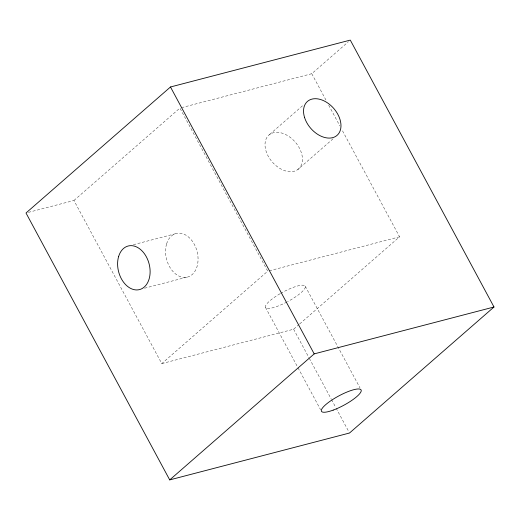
<?xml version="1.0" encoding="UTF-8"?>
<svg xmlns="http://www.w3.org/2000/svg" width="520" height="520" viewBox="0 0 520 520"><rect width="100%" height="100%" fill="white"/><g stroke="black" fill="none" stroke-linecap="round" stroke-linejoin="round"><path stroke-width="0.39" stroke-dasharray="2.6 1.95" d="M73.951 200.493L179.9 108.088L267.728 271.193L161.772 363.603L73.951 200.493L28.36 212.381M181.474 107.679L311.76 73.704L348.452 41.698M269.666 134.433L302.692 105.632M297.784 169.572A22.523 15.21 48.9 0 0 287.404 135.499A22.523 15.21 48.9 0 0 265.986 150.937A22.523 15.21 48.9 0 0 297.784 169.572L333.255 138.632M161.772 363.603L293.631 329.219L299.111 324.441M299.715 323.908L399.581 236.808L341.803 129.506M133.367 244.706L175.025 233.844M144.573 288.21L188.591 276.731M269.295 270.784L399.581 236.808M311.76 73.704L326.781 101.602M328.705 105.183L339.879 125.924M305.247 286.221L359.99 387.887M293.631 329.219L308.939 357.656M309.322 358.365L331.142 398.892M331.526 399.601L335.738 407.42M336.115 408.135L349.135 432.302M265.499 307.418L297.655 367.133M298.038 367.841L320.625 409.786M280.637 293.397A22.523 5.298 -28.3 0 1 305.065 285.928A22.523 5.298 -28.3 0 1 287.541 301.672M286.891 302.01A22.523 5.298 -28.3 0 1 265.688 307.71A22.523 5.298 -28.3 0 1 280 293.761M166.556 244.056A22.523 15.75 75.4 0 0 184.535 277.44A22.523 15.75 75.4 0 0 194.331 244.368A22.523 15.75 75.4 0 0 166.556 244.056"/><path stroke-width="0.78" d="M170.482 86.983L26 212.999L169.715 479.901L349.518 433.017L494 307.002L350.285 40.099L170.482 86.983L314.197 353.886L494 307.002M169.715 479.901L314.197 353.886M333.203 410.111A22.523 5.298 -28.3 0 0 361.134 390.019A22.523 5.298 -28.3 0 0 329.453 401.713A22.523 5.298 -28.3 0 0 333.203 410.111M304.519 117.338A22.523 15.21 48.9 0 0 336.31 135.967A22.523 15.21 48.9 0 0 325.936 101.894A22.523 15.21 48.9 0 0 304.519 117.338M118.612 256.555A22.523 15.75 75.4 0 0 136.591 289.945A22.523 15.75 75.4 0 0 146.38 256.867A22.523 15.75 75.4 0 0 118.612 256.555"/></g></svg>
